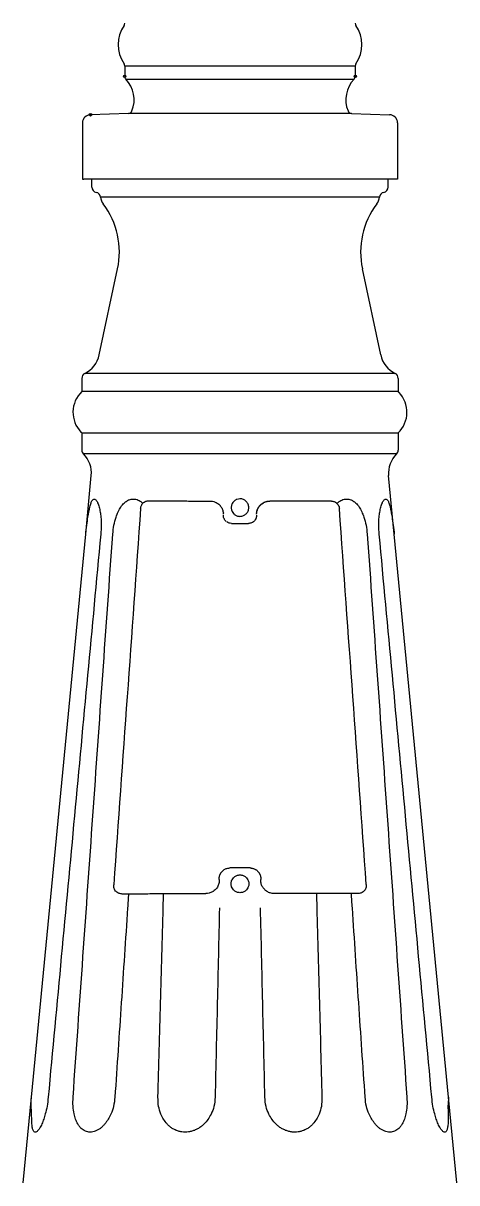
# Model space of a CAD drawing. Extents: x 0 to 73, y 2 to 362.
# Drawn here: x 7.2 to 30.1, y 36.5 to 97.9 of the extents above; entities that cross this region are included whole.
import ezdxf

# ---------------------------------------------------------------- set-up
doc = ezdxf.new("R2010")
doc.units = 0
doc.layers.add('LIVELLO_1', color=160, linetype='Continuous')

# ---------------------------------------------------------------- blocks, each defined once
blk = doc.blocks.new('AI9-BLK1')
at = {"layer": 'LIVELLO_1', "color": 7}
for p, q in [((-23.921, -86.479), (-23.921, -87.027)), ((-11.719, -86.479), (-23.921, -86.479)), ((-11.719, -86.479), (-11.719, -87.027)), ((-23.861, -87.176), (-11.782, -87.176)), ((-23.727, -88.989), (-25.73, -89.058)), ((-22.813, -88.989), (-23.727, -88.989)), ((-11.914, -88.989), (-9.911, -89.058)), ((-26.157, -89.487), (-26.157, -92.465)), ((-9.485, -89.487), (-9.485, -92.465)), ((-26.157, -92.465), (-26.091, -92.465)), ((-17.821, -92.465), (-26.091, -92.465)), ((-25.654, -92.889), (-25.654, -92.465)), ((-9.988, -92.465), (-25.654, -92.465)), ((-9.621, -92.465), (-17.821, -92.465)), ((-9.988, -92.889), (-9.988, -92.465)), ((-9.485, -92.465), (-9.621, -92.465)), ((-10.445, -93.422), (-25.197, -93.422)), ((-25.27, -101.776), (-24.3, -97.22)), ((-10.374, -101.776), (-11.346, -97.22)), ((-26.191, -103.014), (-26.191, -103.713)), ((-9.611, -102.755), (-26.035, -102.755)), ((-9.45, -103.014), (-9.45, -103.713)), ((-9.45, -103.713), (-26.191, -103.713)), ((-26.191, -105.902), (-26.191, -106.812)), ((-26.191, -105.902), (-9.45, -105.902)), ((-9.45, -105.902), (-9.45, -106.812)), ((-9.533, -107.015), (-26.107, -107.015)), ((-25.986, -111.267), (-25.688, -108.164)), ((-9.655, -111.267), (-9.954, -108.164)), ((-15.272, -109.509), (-16.236, -109.509)), ((-14.979, -109.509), (-15.272, -109.509)), ((-13.95, -109.509), (-14.979, -109.509)), ((-12.974, -109.509), (-13.95, -109.509)), ((-18.273, -110.696), (-17.618, -110.696)), ((-17.618, -110.696), (-17.37, -110.696)), ((-28.857, -141.078), (-25.986, -111.267)), ((-6.783, -141.078), (-9.655, -111.267)), ((-17.287, -128.936), (-18.354, -128.936)), ((-13.778, -130.285), (-16.019, -130.285)), ((-11.926, -130.285), (-13.778, -130.285)), ((-11.543, -130.285), (-11.926, -130.285)), ((-29.293, -145.603), (-28.857, -141.078)), ((-6.348, -145.603), (-6.783, -141.078))]:
    blk.add_line(p, q, dxfattribs=at)
for points in [[(-11.914, -88.989), (-12.832, -88.989), (-22.813, -88.989)], [(-22.643, -109.499), (-22.586, -109.499), (-22.526, -109.499)], [(-20.364, -109.509), (-19.886, -109.509), (-19.407, -109.509)], [(-23.903, -130.304), (-23.811, -130.304), (-23.717, -130.304)], [(-22.084, -130.294), (-22.039, -130.294), (-21.985, -130.294), (-21.927, -130.294), (-21.865, -130.294)]]:
    blk.add_lwpolyline(points, dxfattribs=at)
for centre, major_axis, ratio in [((-23.922, -87.027), (0.0013, -0.0658), 0.982795), ((-11.72, -87.027), (0.0009, -0.0658), 0.989444), ((-25.73, -89.058), (-0.0009, -0.0692), 0.965099)]:
    blk.add_ellipse(centre, major_axis=major_axis, ratio=ratio, dxfattribs=at)
for points in [[(-23.958, -84.333), (-24.382, -84.943), (-24.382, -85.748), (-23.958, -86.355)], [(-23.958, -84.333), (-23.934, -84.297), (-23.921, -84.257), (-23.921, -84.212)], [(-11.719, -84.212), (-11.719, -84.257), (-11.709, -84.297), (-11.684, -84.333)], [(-11.684, -86.355), (-11.261, -85.748), (-11.261, -84.943), (-11.684, -84.333)], [(-23.921, -86.479), (-23.921, -86.435), (-23.934, -86.392), (-23.958, -86.355)], [(-11.684, -86.355), (-11.709, -86.392), (-11.719, -86.435), (-11.719, -86.479)], [(-23.921, -87.027), (-23.921, -87.083), (-23.902, -87.14), (-23.861, -87.176)], [(-11.782, -87.176), (-11.743, -87.14), (-11.719, -87.083), (-11.719, -87.027)], [(-23.537, -88.858), (-23.303, -88.282), (-23.429, -87.621), (-23.861, -87.176)], [(-11.782, -87.176), (-12.213, -87.621), (-12.34, -88.282), (-12.105, -88.858)], [(-23.727, -88.989), (-23.644, -88.987), (-23.569, -88.937), (-23.537, -88.858)], [(-12.105, -88.858), (-12.075, -88.937), (-11.996, -88.987), (-11.914, -88.989)], [(-25.73, -89.058), (-25.967, -89.058), (-26.157, -89.252), (-26.157, -89.487)], [(-9.485, -89.487), (-9.485, -89.252), (-9.675, -89.058), (-9.911, -89.058)], [(-25.654, -92.889), (-25.654, -93.026), (-25.557, -93.144), (-25.425, -93.168)], [(-25.197, -93.422), (-25.21, -93.297), (-25.303, -93.194), (-25.425, -93.168)], [(-10.218, -93.168), (-10.34, -93.194), (-10.432, -93.297), (-10.445, -93.422)], [(-10.218, -93.168), (-10.086, -93.144), (-9.988, -93.026), (-9.988, -92.889)], [(-25.197, -93.422), (-25.184, -93.548), (-25.137, -93.677), (-25.057, -93.776)], [(-25.197, -93.422), (-25.184, -93.548), (-25.137, -93.677), (-25.057, -93.776)], [(-24.3, -97.22), (-24.042, -96.015), (-24.321, -94.764), (-25.057, -93.776)], [(-10.585, -93.776), (-11.321, -94.764), (-11.6, -96.015), (-11.346, -97.22)], [(-10.585, -93.776), (-10.505, -93.677), (-10.457, -93.548), (-10.445, -93.422)], [(-26.035, -102.755), (-25.64, -102.564), (-25.359, -102.205), (-25.27, -101.776)], [(-10.374, -101.776), (-10.283, -102.205), (-10.001, -102.564), (-9.611, -102.755)], [(-26.035, -102.755), (-26.131, -102.802), (-26.191, -102.903), (-26.191, -103.014)], [(-9.45, -103.014), (-9.45, -102.903), (-9.511, -102.802), (-9.611, -102.755)], [(-26.191, -106.812), (-26.191, -106.89), (-26.159, -106.959), (-26.107, -107.015)], [(-9.533, -107.015), (-9.482, -106.959), (-9.45, -106.89), (-9.45, -106.812)], [(-25.688, -108.164), (-25.647, -107.738), (-25.802, -107.313), (-26.107, -107.015)], [(-9.533, -107.015), (-9.84, -107.313), (-9.995, -107.738), (-9.954, -108.164)]]:
    blk.add_open_spline(points, degree=3, dxfattribs=at)
for points, knots in [([(-26.191, -103.713), (-26.797, -104.298), (-26.815, -105.255), (-26.237, -105.859), (-26.22, -105.873), (-26.207, -105.888), (-26.191, -105.902)], [0, 0, 0, 0, 1, 1, 1, 2, 2, 2, 2]), ([(-9.45, -105.902), (-8.846, -105.324), (-8.827, -104.363), (-9.404, -103.758), (-9.423, -103.745), (-9.435, -103.731), (-9.45, -103.713)], [0, 0, 0, 0, 1, 1, 1, 2, 2, 2, 2]), ([(-25.986, -111.267), (-25.971, -111.106), (-25.953, -110.95), (-25.93, -110.792), (-25.908, -110.651), (-25.889, -110.509), (-25.866, -110.367), (-25.848, -110.273), (-25.834, -110.179), (-25.816, -110.09), (-25.802, -110.002), (-25.786, -109.915), (-25.764, -109.827), (-25.756, -109.79), (-25.747, -109.754), (-25.736, -109.719), (-25.723, -109.676), (-25.713, -109.641), (-25.703, -109.605), (-25.693, -109.578), (-25.684, -109.556), (-25.672, -109.532), (-25.663, -109.507), (-25.647, -109.485), (-25.632, -109.466), (-25.62, -109.448), (-25.603, -109.434), (-25.586, -109.424), (-25.571, -109.415), (-25.553, -109.408), (-25.535, -109.408), (-25.513, -109.408), (-25.496, -109.415), (-25.48, -109.424), (-25.462, -109.434), (-25.447, -109.448), (-25.432, -109.466), (-25.413, -109.485), (-25.4, -109.507), (-25.386, -109.528), (-25.374, -109.556), (-25.362, -109.578), (-25.354, -109.601), (-25.338, -109.641), (-25.325, -109.676), (-25.311, -109.714), (-25.299, -109.75), (-25.288, -109.79), (-25.277, -109.827), (-25.254, -109.915), (-25.237, -110), (-25.221, -110.09), (-25.206, -110.179), (-25.194, -110.273), (-25.184, -110.367), (-25.172, -110.509), (-25.164, -110.651), (-25.167, -110.795), (-25.169, -110.95), (-25.178, -111.106), (-25.191, -111.267), (-25.654, -116.237), (-26.118, -121.205), (-26.58, -126.174), (-27.044, -131.142), (-27.508, -136.11), (-27.97, -141.078), (-27.986, -141.234), (-28.006, -141.392), (-28.03, -141.55), (-28.055, -141.684), (-28.088, -141.823), (-28.123, -141.956), (-28.148, -142.05), (-28.176, -142.138), (-28.208, -142.232), (-28.237, -142.317), (-28.269, -142.401), (-28.306, -142.484), (-28.324, -142.527), (-28.342, -142.564), (-28.363, -142.607), (-28.383, -142.642), (-28.402, -142.685), (-28.427, -142.72), (-28.443, -142.742), (-28.457, -142.77), (-28.475, -142.793), (-28.491, -142.812), (-28.51, -142.836), (-28.534, -142.859), (-28.551, -142.873), (-28.568, -142.89), (-28.589, -142.9), (-28.608, -142.913), (-28.628, -142.919), (-28.651, -142.919), (-28.669, -142.919), (-28.688, -142.913), (-28.705, -142.9), (-28.72, -142.894), (-28.738, -142.873), (-28.749, -142.859), (-28.763, -142.836), (-28.772, -142.812), (-28.781, -142.789), (-28.79, -142.762), (-28.797, -142.741), (-28.802, -142.711), (-28.807, -142.673), (-28.813, -142.637), (-28.818, -142.598), (-28.824, -142.562), (-28.829, -142.527), (-28.83, -142.487), (-28.838, -142.401), (-28.839, -142.316), (-28.841, -142.229), (-28.846, -142.137), (-28.846, -142.045), (-28.85, -141.951), (-28.857, -141.816), (-28.87, -141.679), (-28.87, -141.536), (-28.873, -141.387), (-28.866, -141.234), (-28.857, -141.078)], [0, 0, 0, 0, 1, 1, 1, 2, 2, 2, 3, 3, 3, 4, 4, 4, 5, 5, 5, 6, 6, 6, 7, 7, 7, 8, 8, 8, 9, 9, 9, 10, 10, 10, 11, 11, 11, 12, 12, 12, 13, 13, 13, 14, 14, 14, 15, 15, 15, 16, 16, 16, 17, 17, 17, 18, 18, 18, 19, 19, 19, 20, 20, 20, 21, 21, 21, 22, 22, 22, 23, 23, 23, 24, 24, 24, 25, 25, 25, 26, 26, 26, 27, 27, 27, 28, 28, 28, 29, 29, 29, 30, 30, 30, 31, 31, 31, 32, 32, 32, 33, 33, 33, 34, 34, 34, 35, 35, 35, 36, 36, 36, 37, 37, 37, 38, 38, 38, 39, 39, 39, 40, 40, 40, 41, 41, 41, 42, 42, 42, 42]), ([(-24.554, -111.267), (-24.536, -111.103), (-24.522, -110.943), (-24.492, -110.785), (-24.463, -110.639), (-24.426, -110.498), (-24.38, -110.359), (-24.346, -110.259), (-24.307, -110.165), (-24.263, -110.075), (-24.224, -109.99), (-24.175, -109.903), (-24.124, -109.827), (-24.099, -109.789), (-24.074, -109.75), (-24.044, -109.719), (-24.017, -109.679), (-23.987, -109.65), (-23.953, -109.617), (-23.93, -109.596), (-23.903, -109.573), (-23.878, -109.556), (-23.852, -109.535), (-23.825, -109.518), (-23.8, -109.502), (-23.781, -109.49), (-23.765, -109.478), (-23.745, -109.471), (-23.724, -109.459), (-23.703, -109.448), (-23.68, -109.44), (-23.647, -109.429), (-23.615, -109.419), (-23.585, -109.415), (-23.548, -109.408), (-23.514, -109.403), (-23.481, -109.403), (-23.432, -109.403), (-23.386, -109.41), (-23.337, -109.419), (-23.288, -109.429), (-23.244, -109.443), (-23.201, -109.459), (-23.168, -109.473), (-23.141, -109.49), (-23.111, -109.509), (-23.082, -109.523), (-23.059, -109.542), (-23.032, -109.566), (-23.02, -109.578), (-23.003, -109.591), (-22.99, -109.601), (-22.979, -109.61), (-22.972, -109.617), (-22.959, -109.625)], [0, 0, 0, 0, 1, 1, 1, 2, 2, 2, 3, 3, 3, 4, 4, 4, 5, 5, 5, 6, 6, 6, 7, 7, 7, 8, 8, 8, 9, 9, 9, 10, 10, 10, 11, 11, 11, 12, 12, 12, 13, 13, 13, 14, 14, 14, 15, 15, 15, 16, 16, 16, 17, 17, 17, 18, 18, 18, 18]), ([(-23.082, -109.903), (-23.081, -109.888), (-23.074, -109.868), (-23.069, -109.844), (-23.064, -109.827), (-23.061, -109.808), (-23.057, -109.789)], [0, 0, 0, 0, 1, 1, 1, 2, 2, 2, 2]), ([(-23.057, -109.789), (-23.045, -109.756), (-23.035, -109.729), (-23.02, -109.705), (-23.003, -109.676), (-22.983, -109.652), (-22.959, -109.625)], [0, 0, 0, 0, 1, 1, 1, 2, 2, 2, 2]), ([(-22.959, -109.625), (-22.938, -109.605), (-22.913, -109.582), (-22.885, -109.566), (-22.86, -109.542), (-22.83, -109.535), (-22.801, -109.521)], [0, 0, 0, 0, 1, 1, 1, 2, 2, 2, 2]), ([(-22.801, -109.521), (-22.779, -109.516), (-22.753, -109.509), (-22.732, -109.507), (-22.709, -109.504), (-22.686, -109.502), (-22.662, -109.493)], [0, 0, 0, 0, 1, 1, 1, 2, 2, 2, 2]), ([(-22.526, -109.499), (-22.354, -109.502), (-22.179, -109.502), (-22.011, -109.502), (-21.836, -109.504), (-21.669, -109.504), (-21.493, -109.504)], [0, 0, 0, 0, 1, 1, 1, 2, 2, 2, 2]), ([(-21.493, -109.504), (-21.493, -109.504), (-21.285, -109.504), (-21.285, -109.504), (-21.204, -109.504), (-21.125, -109.504), (-21.04, -109.507), (-21.04, -109.507), (-20.722, -109.507), (-20.722, -109.507), (-20.601, -109.507), (-20.482, -109.509), (-20.364, -109.509)], [0, 0, 0, 0, 1, 1, 1, 2, 2, 2, 3, 3, 3, 4, 4, 4, 4]), ([(-19.404, -109.509), (-19.36, -109.516), (-19.312, -109.516), (-19.27, -109.523), (-19.229, -109.532), (-19.185, -109.542), (-19.143, -109.561), (-19.108, -109.573), (-19.068, -109.596), (-19.033, -109.615), (-19.002, -109.636), (-18.973, -109.657), (-18.948, -109.679), (-18.921, -109.705), (-18.898, -109.726), (-18.875, -109.75), (-18.868, -109.759), (-18.861, -109.768), (-18.852, -109.775), (-18.848, -109.785), (-18.843, -109.79), (-18.838, -109.796)], [0, 0, 0, 0, 1, 1, 1, 2, 2, 2, 3, 3, 3, 4, 4, 4, 5, 5, 5, 6, 6, 6, 7, 7, 7, 7]), ([(-18.838, -109.796), (-18.805, -109.844), (-18.768, -109.903), (-18.747, -109.962), (-18.726, -110.021), (-18.712, -110.082), (-18.7, -110.145)], [0, 0, 0, 0, 1, 1, 1, 2, 2, 2, 2]), ([(-17.821, -109.393), (-17.878, -109.398), (-17.933, -109.403), (-17.986, -109.421), (-18.036, -109.44), (-18.081, -109.468), (-18.12, -109.502), (-18.152, -109.528), (-18.176, -109.558), (-18.201, -109.592), (-18.221, -109.624), (-18.24, -109.657), (-18.253, -109.693), (-18.264, -109.721), (-18.273, -109.745), (-18.276, -109.773), (-18.283, -109.802), (-18.285, -109.827), (-18.285, -109.858), (-18.285, -109.882), (-18.283, -109.91), (-18.276, -109.938), (-18.273, -109.966), (-18.264, -109.992), (-18.253, -110.021), (-18.24, -110.054), (-18.221, -110.09), (-18.201, -110.12), (-18.176, -110.155), (-18.152, -110.182), (-18.12, -110.209), (-18.081, -110.247), (-18.036, -110.273), (-17.986, -110.289), (-17.933, -110.313), (-17.878, -110.316), (-17.821, -110.322)], [0, 0, 0, 0, 1, 1, 1, 2, 2, 2, 3, 3, 3, 4, 4, 4, 5, 5, 5, 6, 6, 6, 7, 7, 7, 8, 8, 8, 9, 9, 9, 10, 10, 10, 11, 11, 11, 12, 12, 12, 12]), ([(-17.643, -109.429), (-17.672, -109.419), (-17.7, -109.408), (-17.732, -109.4), (-17.761, -109.398), (-17.791, -109.393), (-17.821, -109.393)], [0, 0, 0, 0, 1, 1, 1, 2, 2, 2, 2]), ([(-17.627, -110.276), (-17.603, -110.266), (-17.579, -110.252), (-17.557, -110.235), (-17.531, -110.219), (-17.51, -110.198), (-17.491, -110.179), (-17.469, -110.16), (-17.452, -110.139), (-17.437, -110.115), (-17.419, -110.09), (-17.405, -110.061), (-17.394, -110.037), (-17.38, -110.011), (-17.373, -109.98), (-17.367, -109.948), (-17.36, -109.917), (-17.357, -109.888), (-17.357, -109.858), (-17.357, -109.827), (-17.36, -109.796), (-17.367, -109.768), (-17.373, -109.738), (-17.38, -109.707), (-17.394, -109.679), (-17.405, -109.652), (-17.419, -109.624), (-17.437, -109.597), (-17.455, -109.572), (-17.474, -109.551), (-17.496, -109.526), (-17.515, -109.504), (-17.538, -109.488), (-17.565, -109.471), (-17.59, -109.453), (-17.618, -109.44), (-17.643, -109.429)], [0, 0, 0, 0, 1, 1, 1, 2, 2, 2, 3, 3, 3, 4, 4, 4, 5, 5, 5, 6, 6, 6, 7, 7, 7, 8, 8, 8, 9, 9, 9, 10, 10, 10, 11, 11, 11, 12, 12, 12, 12]), ([(-16.886, -109.941), (-16.884, -109.938), (-16.884, -109.938), (-16.884, -109.934), (-16.884, -109.933), (-16.884, -109.933), (-16.88, -109.929), (-16.88, -109.929), (-16.88, -109.922), (-16.88, -109.922), (-16.877, -109.922), (-16.877, -109.921), (-16.877, -109.917), (-16.877, -109.917), (-16.875, -109.915), (-16.874, -109.912), (-16.874, -109.912), (-16.874, -109.906), (-16.874, -109.906), (-16.872, -109.906), (-16.87, -109.903), (-16.87, -109.903), (-16.87, -109.901), (-16.87, -109.898), (-16.867, -109.898), (-16.865, -109.898), (-16.865, -109.893), (-16.865, -109.893), (-16.865, -109.891), (-16.863, -109.891), (-16.861, -109.888), (-16.861, -109.888), (-16.861, -109.884), (-16.861, -109.884), (-16.86, -109.882), (-16.856, -109.879), (-16.856, -109.877), (-16.856, -109.877), (-16.856, -109.874), (-16.856, -109.874), (-16.853, -109.874), (-16.853, -109.874), (-16.853, -109.872), (-16.853, -109.868), (-16.851, -109.868), (-16.848, -109.868), (-16.848, -109.868), (-16.848, -109.863), (-16.848, -109.863), (-16.847, -109.86), (-16.843, -109.858), (-16.843, -109.858), (-16.843, -109.858), (-16.843, -109.854), (-16.843, -109.854), (-16.843, -109.854), (-16.842, -109.853), (-16.842, -109.853), (-16.842, -109.844), (-16.84, -109.844), (-16.84, -109.844), (-16.84, -109.844), (-16.836, -109.842), (-16.836, -109.842), (-16.834, -109.839), (-16.834, -109.839), (-16.833, -109.837), (-16.833, -109.837), (-16.831, -109.834), (-16.831, -109.834), (-16.831, -109.834), (-16.831, -109.832), (-16.831, -109.829), (-16.831, -109.829), (-16.826, -109.827), (-16.826, -109.827), (-16.824, -109.827), (-16.824, -109.823), (-16.824, -109.823), (-16.824, -109.823), (-16.821, -109.823), (-16.821, -109.821), (-16.821, -109.818), (-16.821, -109.818), (-16.819, -109.818), (-16.817, -109.818), (-16.817, -109.813), (-16.817, -109.813), (-16.817, -109.813), (-16.815, -109.809), (-16.814, -109.809), (-16.814, -109.809), (-16.814, -109.808), (-16.814, -109.808), (-16.814, -109.808), (-16.811, -109.804), (-16.809, -109.804), (-16.809, -109.804), (-16.809, -109.802), (-16.809, -109.802), (-16.809, -109.802), (-16.806, -109.802), (-16.806, -109.802), (-16.806, -109.802), (-16.804, -109.802), (-16.804, -109.796), (-16.804, -109.796), (-16.802, -109.796), (-16.802, -109.794), (-16.802, -109.794), (-16.801, -109.794), (-16.801, -109.794), (-16.801, -109.79), (-16.799, -109.79), (-16.799, -109.79), (-16.799, -109.79), (-16.795, -109.789), (-16.795, -109.789), (-16.795, -109.789), (-16.794, -109.789), (-16.794, -109.785), (-16.792, -109.785), (-16.792, -109.785), (-16.792, -109.783), (-16.792, -109.783), (-16.792, -109.78), (-16.792, -109.78), (-16.792, -109.78), (-16.79, -109.78), (-16.79, -109.78), (-16.79, -109.78), (-16.788, -109.775), (-16.788, -109.775), (-16.788, -109.775), (-16.787, -109.775), (-16.787, -109.775), (-16.787, -109.775), (-16.787, -109.773), (-16.787, -109.773), (-16.787, -109.773), (-16.785, -109.773), (-16.785, -109.773), (-16.785, -109.773), (-16.785, -109.769), (-16.785, -109.769), (-16.782, -109.768), (-16.776, -109.762), (-16.772, -109.756), (-16.77, -109.754), (-16.765, -109.75), (-16.763, -109.745), (-16.76, -109.744), (-16.756, -109.74), (-16.751, -109.738), (-16.749, -109.733), (-16.746, -109.726), (-16.744, -109.726), (-16.741, -109.721), (-16.735, -109.719), (-16.731, -109.719), (-16.731, -109.71), (-16.73, -109.71), (-16.724, -109.707), (-16.721, -109.705), (-16.719, -109.7), (-16.714, -109.695), (-16.712, -109.693), (-16.709, -109.69), (-16.703, -109.69), (-16.701, -109.686), (-16.699, -109.684), (-16.696, -109.679), (-16.69, -109.679), (-16.69, -109.676), (-16.689, -109.674), (-16.684, -109.67), (-16.68, -109.67), (-16.678, -109.665), (-16.675, -109.662), (-16.671, -109.66), (-16.668, -109.66), (-16.668, -109.657), (-16.664, -109.657), (-16.664, -109.657), (-16.662, -109.657), (-16.658, -109.655), (-16.658, -109.652), (-16.655, -109.652), (-16.655, -109.65), (-16.653, -109.65), (-16.651, -109.646), (-16.651, -109.646), (-16.65, -109.646), (-16.648, -109.646), (-16.648, -109.645), (-16.643, -109.645), (-16.643, -109.641), (-16.641, -109.641), (-16.641, -109.641), (-16.641, -109.641), (-16.637, -109.636), (-16.637, -109.636), (-16.637, -109.636), (-16.634, -109.636), (-16.634, -109.636), (-16.634, -109.636), (-16.634, -109.636), (-16.632, -109.632)], [0, 0, 0, 0, 1, 1, 1, 2, 2, 2, 3, 3, 3, 4, 4, 4, 5, 5, 5, 6, 6, 6, 7, 7, 7, 8, 8, 8, 9, 9, 9, 10, 10, 10, 11, 11, 11, 12, 12, 12, 13, 13, 13, 14, 14, 14, 15, 15, 15, 16, 16, 16, 17, 17, 17, 18, 18, 18, 19, 19, 19, 20, 20, 20, 21, 21, 21, 22, 22, 22, 23, 23, 23, 24, 24, 24, 25, 25, 25, 26, 26, 26, 27, 27, 27, 28, 28, 28, 29, 29, 29, 30, 30, 30, 31, 31, 31, 32, 32, 32, 33, 33, 33, 34, 34, 34, 35, 35, 35, 36, 36, 36, 37, 37, 37, 38, 38, 38, 39, 39, 39, 40, 40, 40, 41, 41, 41, 42, 42, 42, 43, 43, 43, 44, 44, 44, 45, 45, 45, 46, 46, 46, 47, 47, 47, 48, 48, 48, 49, 49, 49, 50, 50, 50, 51, 51, 51, 52, 52, 52, 53, 53, 53, 54, 54, 54, 55, 55, 55, 56, 56, 56, 57, 57, 57, 58, 58, 58, 59, 59, 59, 60, 60, 60, 61, 61, 61, 62, 62, 62, 63, 63, 63, 64, 64, 64, 65, 65, 65, 66, 66, 66, 67, 67, 67, 68, 68, 68, 69, 69, 69, 69]), ([(-16.886, -109.941), (-16.88, -109.929), (-16.874, -109.912), (-16.867, -109.898), (-16.861, -109.884), (-16.853, -109.872), (-16.843, -109.858), (-16.834, -109.842), (-16.824, -109.827), (-16.817, -109.813), (-16.804, -109.802), (-16.794, -109.789), (-16.785, -109.769)], [0, 0, 0, 0, 1, 1, 1, 2, 2, 2, 3, 3, 3, 4, 4, 4, 4]), ([(-16.785, -109.769), (-16.782, -109.768), (-16.776, -109.762), (-16.772, -109.756), (-16.765, -109.75), (-16.76, -109.744), (-16.755, -109.738), (-16.744, -109.726), (-16.735, -109.721), (-16.73, -109.71), (-16.721, -109.7), (-16.71, -109.693), (-16.699, -109.686), (-16.689, -109.676), (-16.675, -109.665), (-16.664, -109.657), (-16.651, -109.646), (-16.641, -109.641), (-16.632, -109.632)], [0, 0, 0, 0, 1, 1, 1, 2, 2, 2, 3, 3, 3, 4, 4, 4, 5, 5, 5, 6, 6, 6, 6]), ([(-16.632, -109.632), (-16.619, -109.625), (-16.611, -109.617), (-16.598, -109.612), (-16.587, -109.605), (-16.573, -109.597), (-16.563, -109.592), (-16.541, -109.582), (-16.522, -109.572), (-16.504, -109.566), (-16.481, -109.556), (-16.458, -109.547), (-16.433, -109.54)], [0, 0, 0, 0, 1, 1, 1, 2, 2, 2, 3, 3, 3, 4, 4, 4, 4]), ([(-16.632, -109.632), (-16.598, -109.612), (-16.57, -109.596), (-16.534, -109.578), (-16.502, -109.566), (-16.47, -109.551), (-16.433, -109.54)], [0, 0, 0, 0, 1, 1, 1, 2, 2, 2, 2]), ([(-16.433, -109.54), (-16.401, -109.532), (-16.371, -109.523), (-16.337, -109.521), (-16.305, -109.516), (-16.271, -109.516), (-16.239, -109.509)], [0, 0, 0, 0, 1, 1, 1, 2, 2, 2, 2]), ([(-16.433, -109.54), (-16.421, -109.537), (-16.41, -109.535), (-16.395, -109.528), (-16.381, -109.526), (-16.369, -109.523), (-16.355, -109.521)], [0, 0, 0, 0, 1, 1, 1, 2, 2, 2, 2]), ([(-12.974, -109.509), (-12.952, -109.516), (-12.93, -109.518), (-12.908, -109.521), (-12.885, -109.523), (-12.86, -109.528), (-12.84, -109.535)], [0, 0, 0, 0, 1, 1, 1, 2, 2, 2, 2]), ([(-12.84, -109.535), (-12.812, -109.542), (-12.784, -109.558), (-12.759, -109.573), (-12.732, -109.592), (-12.709, -109.612), (-12.688, -109.632)], [0, 0, 0, 0, 1, 1, 1, 2, 2, 2, 2]), ([(-12.688, -109.632), (-12.677, -109.625), (-12.669, -109.615), (-12.657, -109.605), (-12.642, -109.592), (-12.627, -109.578), (-12.61, -109.566), (-12.586, -109.542), (-12.558, -109.523), (-12.53, -109.509), (-12.501, -109.49), (-12.474, -109.473), (-12.44, -109.459), (-12.396, -109.443), (-12.354, -109.429), (-12.304, -109.419), (-12.257, -109.41), (-12.209, -109.403), (-12.162, -109.403), (-12.126, -109.403), (-12.092, -109.408), (-12.059, -109.415), (-12.026, -109.419), (-11.993, -109.429), (-11.96, -109.44), (-11.943, -109.448), (-11.916, -109.459), (-11.897, -109.471), (-11.875, -109.478), (-11.861, -109.49), (-11.843, -109.502)], [0, 0, 0, 0, 1, 1, 1, 2, 2, 2, 3, 3, 3, 4, 4, 4, 5, 5, 5, 6, 6, 6, 7, 7, 7, 8, 8, 8, 9, 9, 9, 10, 10, 10, 10]), ([(-12.688, -109.632), (-12.667, -109.66), (-12.642, -109.684), (-12.627, -109.71), (-12.61, -109.74), (-12.598, -109.769), (-12.581, -109.802), (-12.579, -109.821), (-12.574, -109.839), (-12.57, -109.86), (-12.567, -109.877), (-12.562, -109.898), (-12.558, -109.917)], [0, 0, 0, 0, 1, 1, 1, 2, 2, 2, 3, 3, 3, 4, 4, 4, 4]), ([(-11.843, -109.502), (-11.815, -109.518), (-11.79, -109.535), (-11.763, -109.556), (-11.741, -109.573), (-11.71, -109.596), (-11.689, -109.617), (-11.655, -109.65), (-11.625, -109.679), (-11.597, -109.719), (-11.568, -109.75), (-11.541, -109.789), (-11.519, -109.827), (-11.467, -109.903), (-11.421, -109.99), (-11.38, -110.075), (-11.337, -110.165), (-11.296, -110.259), (-11.264, -110.359), (-11.216, -110.498), (-11.177, -110.639), (-11.151, -110.785), (-11.12, -110.943), (-11.106, -111.103), (-11.088, -111.267)], [0, 0, 0, 0, 1, 1, 1, 2, 2, 2, 3, 3, 3, 4, 4, 4, 5, 5, 5, 6, 6, 6, 7, 7, 7, 8, 8, 8, 8]), ([(-10.454, -111.267), (-10.462, -111.106), (-10.475, -110.95), (-10.478, -110.795), (-10.478, -110.651), (-10.469, -110.509), (-10.457, -110.367), (-10.45, -110.273), (-10.437, -110.179), (-10.422, -110.09), (-10.403, -110), (-10.39, -109.915), (-10.364, -109.827), (-10.354, -109.79), (-10.344, -109.75), (-10.33, -109.714), (-10.318, -109.676), (-10.304, -109.641), (-10.288, -109.601), (-10.279, -109.578), (-10.269, -109.556), (-10.256, -109.528), (-10.242, -109.507), (-10.228, -109.485), (-10.21, -109.466), (-10.196, -109.448), (-10.18, -109.434), (-10.16, -109.424), (-10.146, -109.415), (-10.127, -109.408), (-10.107, -109.408), (-10.089, -109.408), (-10.069, -109.415), (-10.054, -109.424), (-10.038, -109.434), (-10.022, -109.448), (-10.009, -109.466), (-9.995, -109.485), (-9.981, -109.507), (-9.969, -109.532), (-9.957, -109.556), (-9.949, -109.578), (-9.942, -109.605), (-9.93, -109.641), (-9.917, -109.676), (-9.904, -109.719), (-9.897, -109.754), (-9.884, -109.79), (-9.876, -109.827), (-9.857, -109.915), (-9.84, -110.002), (-9.825, -110.09), (-9.808, -110.179), (-9.792, -110.273), (-9.776, -110.367), (-9.755, -110.509), (-9.732, -110.651), (-9.713, -110.792), (-9.691, -110.95), (-9.672, -111.106), (-9.655, -111.267)], [0, 0, 0, 0, 1, 1, 1, 2, 2, 2, 3, 3, 3, 4, 4, 4, 5, 5, 5, 6, 6, 6, 7, 7, 7, 8, 8, 8, 9, 9, 9, 10, 10, 10, 11, 11, 11, 12, 12, 12, 13, 13, 13, 14, 14, 14, 15, 15, 15, 16, 16, 16, 17, 17, 17, 18, 18, 18, 19, 19, 19, 20, 20, 20, 20]), ([(-23.082, -109.903), (-23.318, -113.222), (-23.555, -116.544), (-23.791, -119.867), (-24.031, -123.185), (-24.266, -126.503), (-24.502, -129.823)], [0, 0, 0, 0, 1, 1, 1, 2, 2, 2, 2]), ([(-18.708, -110.111), (-18.707, -110.125), (-18.705, -110.143), (-18.705, -110.16), (-18.705, -110.177), (-18.7, -110.19), (-18.7, -110.207)], [0, 0, 0, 0, 1, 1, 1, 2, 2, 2, 2]), ([(-18.674, -110.417), (-18.681, -110.393), (-18.69, -110.365), (-18.697, -110.335), (-18.699, -110.307), (-18.699, -110.282), (-18.699, -110.252)], [0, 0, 0, 0, 1, 1, 1, 2, 2, 2, 2]), ([(-18.637, -110.495), (-18.641, -110.481), (-18.647, -110.474), (-18.655, -110.457), (-18.658, -110.446), (-18.667, -110.431), (-18.674, -110.417)], [0, 0, 0, 0, 1, 1, 1, 2, 2, 2, 2]), ([(-18.544, -110.603), (-18.561, -110.582), (-18.578, -110.568), (-18.595, -110.551), (-18.607, -110.533), (-18.621, -110.514), (-18.637, -110.495)], [0, 0, 0, 0, 1, 1, 1, 2, 2, 2, 2]), ([(-17.821, -110.322), (-17.789, -110.318), (-17.752, -110.316), (-17.72, -110.313), (-17.688, -110.302), (-17.657, -110.289), (-17.627, -110.276)], [0, 0, 0, 0, 1, 1, 1, 2, 2, 2, 2]), ([(-17.007, -110.498), (-17.021, -110.514), (-17.033, -110.533), (-17.052, -110.551), (-17.065, -110.568), (-17.084, -110.582), (-17.099, -110.603)], [0, 0, 0, 0, 1, 1, 1, 2, 2, 2, 2]), ([(-16.97, -110.417), (-16.977, -110.431), (-16.982, -110.446), (-16.987, -110.46), (-16.994, -110.474), (-17.002, -110.481), (-17.007, -110.498)], [0, 0, 0, 0, 1, 1, 1, 2, 2, 2, 2]), ([(-16.941, -110.252), (-16.941, -110.282), (-16.941, -110.307), (-16.945, -110.335), (-16.952, -110.365), (-16.963, -110.393), (-16.97, -110.417)], [0, 0, 0, 0, 1, 1, 1, 2, 2, 2, 2]), ([(-16.941, -110.145), (-16.934, -110.11), (-16.931, -110.077), (-16.921, -110.042), (-16.914, -110.011), (-16.9, -109.973), (-16.886, -109.941)], [0, 0, 0, 0, 1, 1, 1, 2, 2, 2, 2]), ([(-16.941, -110.207), (-16.941, -110.19), (-16.938, -110.177), (-16.938, -110.16), (-16.938, -110.143), (-16.938, -110.129), (-16.936, -110.111)], [0, 0, 0, 0, 1, 1, 1, 2, 2, 2, 2]), ([(-16.936, -110.111), (-16.931, -110.082), (-16.926, -110.054), (-16.916, -110.026), (-16.909, -109.995), (-16.897, -109.967), (-16.886, -109.941)], [0, 0, 0, 0, 1, 1, 1, 2, 2, 2, 2]), ([(-11.138, -129.806), (-11.378, -126.492), (-11.612, -123.175), (-11.848, -119.861), (-12.085, -116.548), (-12.323, -113.234), (-12.558, -109.917)], [0, 0, 0, 0, 1, 1, 1, 2, 2, 2, 2]), ([(-18.273, -110.696), (-18.317, -110.693), (-18.361, -110.688), (-18.402, -110.674), (-18.443, -110.663), (-18.477, -110.639), (-18.516, -110.618)], [0, 0, 0, 0, 1, 1, 1, 2, 2, 2, 2]), ([(-17.284, -110.688), (-17.297, -110.688), (-17.313, -110.688), (-17.327, -110.693), (-17.34, -110.696), (-17.355, -110.696), (-17.37, -110.696)], [0, 0, 0, 0, 1, 1, 1, 2, 2, 2, 2]), ([(-17.099, -110.603), (-17.106, -110.604), (-17.114, -110.61), (-17.119, -110.613), (-17.131, -110.623), (-17.138, -110.632), (-17.153, -110.638), (-17.172, -110.648), (-17.189, -110.656), (-17.209, -110.663), (-17.235, -110.674), (-17.26, -110.683), (-17.284, -110.688)], [0, 0, 0, 0, 1, 1, 1, 2, 2, 2, 3, 3, 3, 4, 4, 4, 4]), ([(-26.653, -141.078), (-26.307, -136.11), (-25.956, -131.142), (-25.606, -126.174), (-25.258, -121.205), (-24.906, -116.237), (-24.554, -111.267)], [0, 0, 0, 0, 1, 1, 1, 2, 2, 2, 2]), ([(-11.088, -111.267), (-10.736, -116.237), (-10.384, -121.205), (-10.035, -126.174), (-9.686, -131.142), (-9.339, -136.11), (-8.989, -141.078)], [0, 0, 0, 0, 1, 1, 1, 2, 2, 2, 2]), ([(-6.783, -141.078), (-6.801, -141.234), (-6.811, -141.387), (-6.816, -141.54), (-6.816, -141.679), (-6.808, -141.816), (-6.804, -141.951), (-6.803, -142.045), (-6.801, -142.137), (-6.801, -142.229), (-6.803, -142.316), (-6.804, -142.401), (-6.811, -142.487), (-6.816, -142.527), (-6.821, -142.562), (-6.824, -142.598), (-6.829, -142.637), (-6.835, -142.673), (-6.842, -142.711), (-6.845, -142.741), (-6.853, -142.762), (-6.862, -142.789), (-6.868, -142.812), (-6.879, -142.836), (-6.894, -142.859), (-6.904, -142.873), (-6.921, -142.894), (-6.936, -142.9), (-6.955, -142.913), (-6.974, -142.919), (-6.994, -142.919), (-7.012, -142.919), (-7.033, -142.913), (-7.055, -142.9), (-7.072, -142.89), (-7.092, -142.873), (-7.108, -142.859), (-7.132, -142.836), (-7.152, -142.812), (-7.165, -142.793), (-7.184, -142.77), (-7.203, -142.742), (-7.215, -142.72), (-7.238, -142.685), (-7.257, -142.642), (-7.279, -142.607), (-7.299, -142.564), (-7.32, -142.527), (-7.338, -142.484), (-7.374, -142.401), (-7.405, -142.317), (-7.433, -142.232), (-7.466, -142.138), (-7.494, -142.05), (-7.517, -141.956), (-7.554, -141.823), (-7.586, -141.684), (-7.61, -141.55), (-7.637, -141.392), (-7.656, -141.234), (-7.67, -141.078), (-8.134, -136.11), (-8.598, -131.142), (-9.062, -126.174), (-9.526, -121.205), (-9.989, -116.237), (-10.454, -111.267)], [0, 0, 0, 0, 1, 1, 1, 2, 2, 2, 3, 3, 3, 4, 4, 4, 5, 5, 5, 6, 6, 6, 7, 7, 7, 8, 8, 8, 9, 9, 9, 10, 10, 10, 11, 11, 11, 12, 12, 12, 13, 13, 13, 14, 14, 14, 15, 15, 15, 16, 16, 16, 17, 17, 17, 18, 18, 18, 19, 19, 19, 20, 20, 20, 21, 21, 21, 22, 22, 22, 22]), ([(-18.917, -129.537), (-18.919, -129.504), (-18.921, -129.469), (-18.917, -129.436), (-18.912, -129.406), (-18.909, -129.375), (-18.9, -129.347), (-18.893, -129.332), (-18.888, -129.314), (-18.88, -129.295), (-18.877, -129.285), (-18.871, -129.271), (-18.866, -129.259)], [0, 0, 0, 0, 1, 1, 1, 2, 2, 2, 3, 3, 3, 4, 4, 4, 4]), ([(-18.866, -129.259), (-18.861, -129.247), (-18.858, -129.238), (-18.848, -129.228), (-18.846, -129.217), (-18.838, -129.209), (-18.831, -129.198), (-18.82, -129.184), (-18.813, -129.167), (-18.802, -129.156), (-18.792, -129.144), (-18.783, -129.134), (-18.772, -129.12), (-18.759, -129.108), (-18.747, -129.092), (-18.731, -129.078), (-18.719, -129.068), (-18.705, -129.059), (-18.688, -129.045), (-18.667, -129.03), (-18.647, -129.017), (-18.626, -129.005), (-18.605, -128.992), (-18.578, -128.981), (-18.555, -128.972), (-18.527, -128.962), (-18.495, -128.95), (-18.463, -128.946), (-18.427, -128.941), (-18.388, -128.94), (-18.354, -128.936)], [0, 0, 0, 0, 1, 1, 1, 2, 2, 2, 3, 3, 3, 4, 4, 4, 5, 5, 5, 6, 6, 6, 7, 7, 7, 8, 8, 8, 9, 9, 9, 10, 10, 10, 10]), ([(-17.821, -129.301), (-17.879, -129.308), (-17.938, -129.314), (-17.991, -129.332), (-18.04, -129.351), (-18.086, -129.378), (-18.125, -129.415), (-18.155, -129.439), (-18.184, -129.469), (-18.203, -129.504), (-18.228, -129.537), (-18.246, -129.573), (-18.262, -129.606), (-18.273, -129.634), (-18.281, -129.663), (-18.285, -129.689), (-18.286, -129.717), (-18.293, -129.745), (-18.293, -129.771), (-18.293, -129.804), (-18.286, -129.828), (-18.285, -129.856), (-18.281, -129.884), (-18.273, -129.913), (-18.262, -129.939), (-18.246, -129.976), (-18.228, -130.009), (-18.203, -130.042), (-18.184, -130.076), (-18.155, -130.106), (-18.125, -130.13), (-18.086, -130.17), (-18.04, -130.194), (-17.991, -130.215), (-17.938, -130.236), (-17.879, -130.239), (-17.821, -130.245), (-17.764, -130.239), (-17.708, -130.236), (-17.65, -130.215), (-17.603, -130.194), (-17.558, -130.17), (-17.515, -130.13), (-17.487, -130.106), (-17.46, -130.076), (-17.437, -130.042), (-17.414, -130.009), (-17.396, -129.976), (-17.38, -129.939), (-17.37, -129.913), (-17.364, -129.884), (-17.357, -129.856), (-17.353, -129.828), (-17.348, -129.804), (-17.348, -129.771), (-17.348, -129.745), (-17.353, -129.717), (-17.357, -129.689), (-17.364, -129.663), (-17.37, -129.634), (-17.38, -129.606), (-17.396, -129.573), (-17.414, -129.537), (-17.437, -129.504), (-17.46, -129.469), (-17.487, -129.439), (-17.515, -129.415), (-17.558, -129.378), (-17.603, -129.351), (-17.65, -129.332), (-17.708, -129.314), (-17.764, -129.308), (-17.821, -129.301)], [0, 0, 0, 0, 1, 1, 1, 2, 2, 2, 3, 3, 3, 4, 4, 4, 5, 5, 5, 6, 6, 6, 7, 7, 7, 8, 8, 8, 9, 9, 9, 10, 10, 10, 11, 11, 11, 12, 12, 12, 13, 13, 13, 14, 14, 14, 15, 15, 15, 16, 16, 16, 17, 17, 17, 18, 18, 18, 19, 19, 19, 20, 20, 20, 21, 21, 21, 22, 22, 22, 23, 23, 23, 24, 24, 24, 24]), ([(-17.287, -128.936), (-17.287, -128.936), (-17.252, -128.936), (-17.252, -128.936), (-17.24, -128.94), (-17.228, -128.941), (-17.216, -128.941)], [0, 0, 0, 0, 1, 1, 1, 2, 2, 2, 2]), ([(-17.216, -128.941), (-17.192, -128.945), (-17.167, -128.946), (-17.142, -128.955), (-17.119, -128.962), (-17.094, -128.967), (-17.071, -128.98), (-17.053, -128.986), (-17.033, -128.998), (-17.014, -129.009), (-16.994, -129.017), (-16.977, -129.028), (-16.957, -129.042), (-16.941, -129.054), (-16.927, -129.064), (-16.914, -129.078), (-16.897, -129.092), (-16.884, -129.103), (-16.872, -129.118), (-16.861, -129.13), (-16.848, -129.144), (-16.842, -129.156), (-16.831, -129.167), (-16.821, -129.184), (-16.814, -129.198), (-16.804, -129.209), (-16.795, -129.217), (-16.792, -129.228), (-16.787, -129.238), (-16.782, -129.247), (-16.776, -129.259)], [0, 0, 0, 0, 1, 1, 1, 2, 2, 2, 3, 3, 3, 4, 4, 4, 5, 5, 5, 6, 6, 6, 7, 7, 7, 8, 8, 8, 9, 9, 9, 10, 10, 10, 10]), ([(-16.776, -129.259), (-16.77, -129.271), (-16.763, -129.285), (-16.76, -129.295), (-16.755, -129.314), (-16.749, -129.332), (-16.744, -129.346), (-16.735, -129.375), (-16.73, -129.406), (-16.724, -129.436), (-16.721, -129.469), (-16.722, -129.504), (-16.724, -129.537)], [0, 0, 0, 0, 1, 1, 1, 2, 2, 2, 3, 3, 3, 4, 4, 4, 4]), ([(-24.495, -129.963), (-24.499, -129.945), (-24.499, -129.924), (-24.502, -129.899), (-24.502, -129.88), (-24.502, -129.859), (-24.504, -129.835)], [0, 0, 0, 0, 1, 1, 1, 2, 2, 2, 2]), ([(-24.245, -130.274), (-24.305, -130.239), (-24.368, -130.203), (-24.41, -130.155), (-24.451, -130.101), (-24.476, -130.031), (-24.495, -129.963)], [0, 0, 0, 0, 1, 1, 1, 2, 2, 2, 2]), ([(-18.917, -129.537), (-18.921, -129.611), (-18.921, -129.682), (-18.939, -129.759), (-18.953, -129.823), (-18.98, -129.887), (-19.017, -129.945), (-19.041, -129.983), (-19.068, -130.018), (-19.094, -130.05), (-19.124, -130.082), (-19.154, -130.111), (-19.188, -130.135), (-19.204, -130.147), (-19.219, -130.162), (-19.236, -130.174), (-19.252, -130.184), (-19.27, -130.191), (-19.284, -130.203)], [0, 0, 0, 0, 1, 1, 1, 2, 2, 2, 3, 3, 3, 4, 4, 4, 5, 5, 5, 6, 6, 6, 6]), ([(-16.019, -130.285), (-16.086, -130.283), (-16.157, -130.278), (-16.225, -130.259), (-16.28, -130.243), (-16.337, -130.215), (-16.388, -130.184), (-16.441, -130.146), (-16.488, -130.108), (-16.531, -130.064), (-16.572, -130.019), (-16.607, -129.969), (-16.641, -129.917), (-16.671, -129.865), (-16.696, -129.804), (-16.709, -129.745), (-16.724, -129.677), (-16.724, -129.606), (-16.724, -129.537)], [0, 0, 0, 0, 1, 1, 1, 2, 2, 2, 3, 3, 3, 4, 4, 4, 5, 5, 5, 6, 6, 6, 6]), ([(-11.146, -129.948), (-11.171, -130.018), (-11.19, -130.082), (-11.234, -130.13), (-11.276, -130.186), (-11.336, -130.224), (-11.395, -130.255)], [0, 0, 0, 0, 1, 1, 1, 2, 2, 2, 2]), ([(-11.138, -129.819), (-11.138, -129.839), (-11.139, -129.865), (-11.143, -129.884), (-11.143, -129.903), (-11.146, -129.926), (-11.146, -129.948)], [0, 0, 0, 0, 1, 1, 1, 2, 2, 2, 2]), ([(-24.095, -130.306), (-24.12, -130.304), (-24.146, -130.295), (-24.172, -130.294), (-24.195, -130.285), (-24.22, -130.283), (-24.245, -130.274)], [0, 0, 0, 0, 1, 1, 1, 2, 2, 2, 2]), ([(-24.074, -130.306), (-24.048, -130.306), (-24.019, -130.306), (-23.99, -130.304), (-23.99, -130.304), (-23.903, -130.304), (-23.903, -130.304)], [0, 0, 0, 0, 1, 1, 1, 2, 2, 2, 2]), ([(-23.717, -130.304), (-23.727, -130.427), (-23.736, -130.552), (-23.742, -130.675), (-23.752, -130.8), (-23.761, -130.922), (-23.768, -131.048)], [0, 0, 0, 0, 1, 1, 1, 2, 2, 2, 2]), ([(-23.717, -130.304), (-23.447, -130.3), (-23.173, -130.299), (-22.903, -130.299), (-22.629, -130.295), (-22.357, -130.294), (-22.084, -130.294)], [0, 0, 0, 0, 1, 1, 1, 2, 2, 2, 2]), ([(-21.884, -131.048), (-21.884, -130.922), (-21.88, -130.797), (-21.877, -130.674), (-21.873, -130.545), (-21.87, -130.42), (-21.865, -130.294)], [0, 0, 0, 0, 1, 1, 1, 2, 2, 2, 2]), ([(-21.865, -130.294), (-21.493, -130.294), (-21.118, -130.288), (-20.745, -130.288), (-20.37, -130.285), (-19.996, -130.285), (-19.623, -130.285)], [0, 0, 0, 0, 1, 1, 1, 2, 2, 2, 2]), ([(-19.284, -130.203), (-19.339, -130.226), (-19.394, -130.254), (-19.451, -130.267), (-19.504, -130.278), (-19.563, -130.283), (-19.623, -130.285)], [0, 0, 0, 0, 1, 1, 1, 2, 2, 2, 2]), ([(-13.778, -130.285), (-13.772, -130.413), (-13.768, -130.542), (-13.766, -130.67), (-13.761, -130.797), (-13.76, -130.922), (-13.756, -131.048)], [0, 0, 0, 0, 1, 1, 1, 2, 2, 2, 2]), ([(-11.874, -131.048), (-11.882, -130.922), (-11.892, -130.795), (-11.901, -130.67), (-11.909, -130.542), (-11.916, -130.413), (-11.926, -130.285)], [0, 0, 0, 0, 1, 1, 1, 2, 2, 2, 2]), ([(-11.395, -130.255), (-11.421, -130.262), (-11.448, -130.267), (-11.47, -130.272), (-11.494, -130.278), (-11.519, -130.283), (-11.543, -130.285)], [0, 0, 0, 0, 1, 1, 1, 2, 2, 2, 2]), ([(-23.768, -131.048), (-23.88, -132.718), (-23.992, -134.391), (-24.102, -136.065), (-24.216, -137.735), (-24.33, -139.41), (-24.442, -141.078)], [0, 0, 0, 0, 1, 1, 1, 2, 2, 2, 2]), ([(-22.16, -141.078), (-22.114, -139.41), (-22.067, -137.735), (-22.023, -136.065), (-21.979, -134.391), (-21.933, -132.722), (-21.884, -131.048)], [0, 0, 0, 0, 1, 1, 1, 2, 2, 2, 2]), ([(-18.909, -131.048), (-18.948, -132.722), (-18.983, -134.391), (-19.022, -136.065), (-19.062, -137.738), (-19.099, -139.41), (-19.14, -141.078)], [0, 0, 0, 0, 1, 1, 1, 2, 2, 2, 2]), ([(-16.502, -141.078), (-16.541, -139.41), (-16.58, -137.738), (-16.619, -136.065), (-16.658, -134.391), (-16.696, -132.722), (-16.735, -131.048)], [0, 0, 0, 0, 1, 1, 1, 2, 2, 2, 2]), ([(-13.756, -131.048), (-13.71, -132.722), (-13.663, -134.391), (-13.619, -136.065), (-13.575, -137.735), (-13.529, -139.41), (-13.484, -141.078)], [0, 0, 0, 0, 1, 1, 1, 2, 2, 2, 2]), ([(-8.989, -141.078), (-8.984, -141.234), (-8.978, -141.388), (-8.987, -141.541), (-8.992, -141.68), (-9.01, -141.821), (-9.043, -141.956), (-9.062, -142.05), (-9.09, -142.144), (-9.122, -142.234), (-9.154, -142.321), (-9.19, -142.404), (-9.234, -142.48), (-9.261, -142.527), (-9.282, -142.567), (-9.314, -142.609), (-9.345, -142.647), (-9.377, -142.687), (-9.412, -142.72), (-9.446, -142.751), (-9.479, -142.779), (-9.516, -142.803), (-9.554, -142.831), (-9.597, -142.854), (-9.638, -142.869), (-9.679, -142.89), (-9.718, -142.9), (-9.764, -142.909), (-9.806, -142.918), (-9.847, -142.923), (-9.894, -142.923), (-9.937, -142.923), (-9.984, -142.918), (-10.029, -142.909), (-10.075, -142.899), (-10.12, -142.888), (-10.16, -142.869), (-10.21, -142.854), (-10.256, -142.831), (-10.303, -142.803), (-10.347, -142.779), (-10.39, -142.751), (-10.43, -142.72), (-10.475, -142.687), (-10.517, -142.65), (-10.559, -142.609), (-10.6, -142.567), (-10.637, -142.527), (-10.672, -142.48), (-10.736, -142.406), (-10.793, -142.322), (-10.844, -142.241), (-10.896, -142.154), (-10.946, -142.062), (-10.988, -141.967), (-11.047, -141.833), (-11.097, -141.694), (-11.129, -141.555), (-11.165, -141.397), (-11.184, -141.243), (-11.198, -141.078), (-11.312, -139.41), (-11.426, -137.735), (-11.54, -136.065), (-11.65, -134.391), (-11.762, -132.718), (-11.874, -131.048)], [0, 0, 0, 0, 1, 1, 1, 2, 2, 2, 3, 3, 3, 4, 4, 4, 5, 5, 5, 6, 6, 6, 7, 7, 7, 8, 8, 8, 9, 9, 9, 10, 10, 10, 11, 11, 11, 12, 12, 12, 13, 13, 13, 14, 14, 14, 15, 15, 15, 16, 16, 16, 17, 17, 17, 18, 18, 18, 19, 19, 19, 20, 20, 20, 21, 21, 21, 22, 22, 22, 22]), ([(-24.442, -141.078), (-24.458, -141.243), (-24.476, -141.397), (-24.513, -141.555), (-24.545, -141.694), (-24.594, -141.833), (-24.653, -141.967), (-24.696, -142.062), (-24.746, -142.154), (-24.797, -142.241), (-24.849, -142.322), (-24.906, -142.406), (-24.97, -142.48), (-25.006, -142.527), (-25.043, -142.567), (-25.084, -142.609), (-25.123, -142.65), (-25.169, -142.687), (-25.211, -142.72), (-25.252, -142.751), (-25.299, -142.779), (-25.342, -142.803), (-25.386, -142.831), (-25.432, -142.854), (-25.484, -142.869), (-25.523, -142.888), (-25.567, -142.899), (-25.613, -142.909), (-25.658, -142.918), (-25.706, -142.923), (-25.749, -142.923), (-25.795, -142.923), (-25.837, -142.918), (-25.878, -142.909), (-25.923, -142.9), (-25.964, -142.89), (-26.005, -142.869), (-26.047, -142.854), (-26.088, -142.831), (-26.125, -142.803), (-26.161, -142.779), (-26.197, -142.751), (-26.229, -142.72), (-26.266, -142.687), (-26.298, -142.647), (-26.328, -142.609), (-26.358, -142.567), (-26.381, -142.527), (-26.408, -142.48), (-26.451, -142.404), (-26.488, -142.321), (-26.52, -142.234), (-26.551, -142.144), (-26.58, -142.05), (-26.6, -141.956), (-26.632, -141.821), (-26.648, -141.68), (-26.655, -141.541), (-26.664, -141.388), (-26.66, -141.234), (-26.653, -141.078)], [0, 0, 0, 0, 1, 1, 1, 2, 2, 2, 3, 3, 3, 4, 4, 4, 5, 5, 5, 6, 6, 6, 7, 7, 7, 8, 8, 8, 9, 9, 9, 10, 10, 10, 11, 11, 11, 12, 12, 12, 13, 13, 13, 14, 14, 14, 15, 15, 15, 16, 16, 16, 17, 17, 17, 18, 18, 18, 19, 19, 19, 20, 20, 20, 20]), ([(-19.14, -141.078), (-19.153, -141.243), (-19.163, -141.403), (-19.2, -141.56), (-19.232, -141.701), (-19.284, -141.838), (-19.353, -141.97), (-19.401, -142.069), (-19.458, -142.159), (-19.519, -142.246), (-19.579, -142.331), (-19.645, -142.406), (-19.718, -142.48), (-19.764, -142.527), (-19.81, -142.572), (-19.86, -142.612), (-19.911, -142.652), (-19.967, -142.687), (-20.02, -142.722), (-20.077, -142.754), (-20.13, -142.784), (-20.187, -142.805), (-20.244, -142.834), (-20.304, -142.854), (-20.364, -142.869), (-20.423, -142.89), (-20.482, -142.9), (-20.544, -142.909), (-20.605, -142.918), (-20.665, -142.923), (-20.723, -142.923), (-20.783, -142.923), (-20.842, -142.918), (-20.903, -142.909), (-20.96, -142.9), (-21.019, -142.89), (-21.076, -142.869), (-21.134, -142.854), (-21.191, -142.834), (-21.248, -142.805), (-21.302, -142.784), (-21.353, -142.754), (-21.407, -142.722), (-21.456, -142.687), (-21.507, -142.652), (-21.554, -142.612), (-21.6, -142.572), (-21.643, -142.527), (-21.683, -142.48), (-21.749, -142.406), (-21.809, -142.326), (-21.861, -142.242), (-21.918, -142.154), (-21.966, -142.062), (-22.007, -141.967), (-22.064, -141.833), (-22.103, -141.694), (-22.128, -141.555), (-22.153, -141.397), (-22.156, -141.243), (-22.16, -141.078)], [0, 0, 0, 0, 1, 1, 1, 2, 2, 2, 3, 3, 3, 4, 4, 4, 5, 5, 5, 6, 6, 6, 7, 7, 7, 8, 8, 8, 9, 9, 9, 10, 10, 10, 11, 11, 11, 12, 12, 12, 13, 13, 13, 14, 14, 14, 15, 15, 15, 16, 16, 16, 17, 17, 17, 18, 18, 18, 19, 19, 19, 20, 20, 20, 20]), ([(-13.484, -141.078), (-13.486, -141.243), (-13.49, -141.397), (-13.514, -141.555), (-13.539, -141.694), (-13.58, -141.833), (-13.636, -141.967), (-13.678, -142.062), (-13.724, -142.154), (-13.78, -142.242), (-13.832, -142.326), (-13.893, -142.406), (-13.96, -142.48), (-14, -142.527), (-14.043, -142.572), (-14.092, -142.612), (-14.135, -142.652), (-14.185, -142.687), (-14.238, -142.722), (-14.289, -142.754), (-14.341, -142.784), (-14.396, -142.805), (-14.45, -142.834), (-14.508, -142.854), (-14.567, -142.869), (-14.623, -142.89), (-14.684, -142.9), (-14.738, -142.909), (-14.799, -142.918), (-14.86, -142.923), (-14.916, -142.923), (-14.977, -142.923), (-15.038, -142.918), (-15.1, -142.909), (-15.16, -142.9), (-15.219, -142.89), (-15.277, -142.869), (-15.338, -142.854), (-15.398, -142.834), (-15.455, -142.805), (-15.514, -142.784), (-15.571, -142.754), (-15.624, -142.722), (-15.678, -142.687), (-15.732, -142.652), (-15.781, -142.612), (-15.834, -142.572), (-15.878, -142.527), (-15.927, -142.48), (-16, -142.406), (-16.063, -142.331), (-16.124, -142.246), (-16.186, -142.159), (-16.239, -142.069), (-16.289, -141.97), (-16.356, -141.838), (-16.41, -141.701), (-16.441, -141.56), (-16.479, -141.403), (-16.49, -141.243), (-16.502, -141.078)], [0, 0, 0, 0, 1, 1, 1, 2, 2, 2, 3, 3, 3, 4, 4, 4, 5, 5, 5, 6, 6, 6, 7, 7, 7, 8, 8, 8, 9, 9, 9, 10, 10, 10, 11, 11, 11, 12, 12, 12, 13, 13, 13, 14, 14, 14, 15, 15, 15, 16, 16, 16, 17, 17, 17, 18, 18, 18, 19, 19, 19, 20, 20, 20, 20])]:
    blk.add_open_spline(points, degree=3, knots=knots, dxfattribs=at)

msp = doc.modelspace()

# ---------------------------------------------------------------- block references
at = {"layer": 'LIVELLO_1', "color": 7}
msp.add_blockref('AI9-BLK1', (36.457551, 182.118427), dxfattribs=at)

doc.saveas('drawing.dxf')
